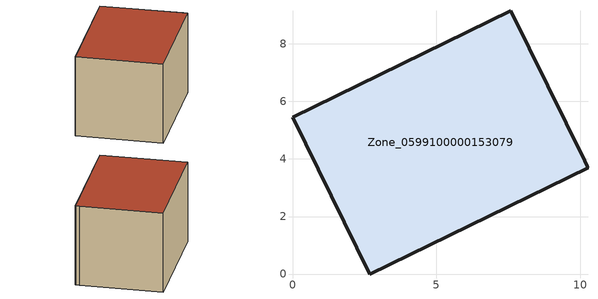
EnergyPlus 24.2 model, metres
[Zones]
Zone_0599100000153079
 floor ground (C_G): 7.59,9.14 10.15,3.94 10.24,3.75 10.27,3.69 2.68,0 0,5.45 z0
 wall outside (C_F): 2.68,0 10.27,3.69 10.24,3.75 10.15,3.94 7.59,9.14 0,5.45 2.68,0 z0:5.88
 roof outside (C_R): 10.27,3.69 10.24,3.75 10.15,3.94 7.59,9.14 0,5.45 2.68,0 z5.88
[BUILDING]
Pand.0599100000153079: North Axis=0; Terrain=City; Loads Convergence Tolerance Value=0.04; Temperature Convergence Tolerance Value=0.4; Solar Distribution=FullExterior; Maximum Number of Warmup Days=25; Minimum Number of Warmup Days=1
[Site:Location]
Rotterdam.The.Hague.AP_ZH_NLD Design_Conditions: Latitude=51.96; Longitude=4.45; Time Zone=1; Elevation=-4.5
[SITE:GROUNDTEMPERATURE:BUILDINGSURFACE]
18, 18, 18, 18, 18, 18, 18, 18, 18, 18, 18, 18
[MATERIAL] Thermal Absorptance=0.9; Solar Absorptance=0.7; Visible Absorptance=0.7
Name | Roughness | Thickness | Conductivity | Density | Specific Heat
G.TI.1946-1964 | MediumSmooth | 0.15 | 1 | 540 | 1210
F.TI.1946-1964 | Rough | 0.3 | 0.857143 | 1920 | 840
R.TI.1946-1964 | MediumRough | 0.2 | 0.277778 | 1500 | 1000
[CONSTRUCTION]
C_G: G.TI.1946-1964
C_F: F.TI.1946-1964
C_R: R.TI.1946-1964
[ZONE]
Zone_0599100000153079: Type=1; Multiplier=1; Ceiling Height=Autocalculate; Volume=Autocalculate; Floor Area=autocalculate; Part of Total Floor Area=Yes
[ZONEINFILTRATION:DESIGNFLOWRATE]
Infil_Zone_0599100000153079: Zone or ZoneList or Space or SpaceList=Zone_0599100000153079; Schedule=AlwaysOn; Design Flow Rate Calculation Method=Flow/Area; Flow Rate per Floor Area=0.003; Constant Term Coefficient=1; Temperature Term Coefficient=0; Velocity Term Coefficient=0; Velocity Squared Term Coefficient=0
[HVACTEMPLATE:ZONE:IDEALLOADSAIRSYSTEM]
Zone_0599100000153079: Maximum Heating Supply Air Temperature=50; Minimum Cooling Supply Air Temperature=13; Maximum Heating Supply Air Humidity Ratio=0.0156; Minimum Cooling Supply Air Humidity Ratio=0.0077; Heating Limit=NoLimit; Cooling Limit=NoLimit; Dehumidification Control Type=ConstantSensibleHeatRatio; Cooling Sensible Heat Ratio=0.7; Dehumidification Setpoint=60; Humidification Control Type=None; Humidification Setpoint=30; Outdoor Air Method=None; Outdoor Air Flow Rate per Person=0.00944; Outdoor Air Flow Rate per Zone Floor Area=0; Outdoor Air Flow Rate per Zone=0; Demand Controlled Ventilation Type=None; Outdoor Air Economizer Type=NoEconomizer; Heat Recovery Type=None; Sensible Heat Recovery Effectiveness=0.7; Latent Heat Recovery Effectiveness=0.65
[ZONECONTROL:THERMOSTAT]
ThermostatControl_Zone_0599100000153079: Zone or ZoneList=Zone_0599100000153079; Control Type Schedule=DualSetpointControlType; Control 1=Thermostat_Zone_0599100000153079; Temperature Difference Between Cutout And Setpoint=0
[THERMOSTATSETPOINT:DUALSETPOINT]
Thermostat_Zone_0599100000153079: Heating Setpoint Temperature Schedule=HeatingSetpoint_Zone_0599100000153079; Cooling Setpoint Temperature Schedule=CoolingSetpoint_Zone_0599100000153079
[SCHEDULE:COMPACT]
HeatingSetpoint_Zone_0599100000153079: Through: 12/31, For: AllDays, Until: 24:00, 21
CoolingSetpoint_Zone_0599100000153079: Through: 12/31, For: AllDays, Until: 24:00, 24
DualSetpointControlType: Through: 12/31, For: AllDays, Until: 24:00, 4
AlwaysOn: Through: 12/31, For: AllDays, Until: 24:00, 1
